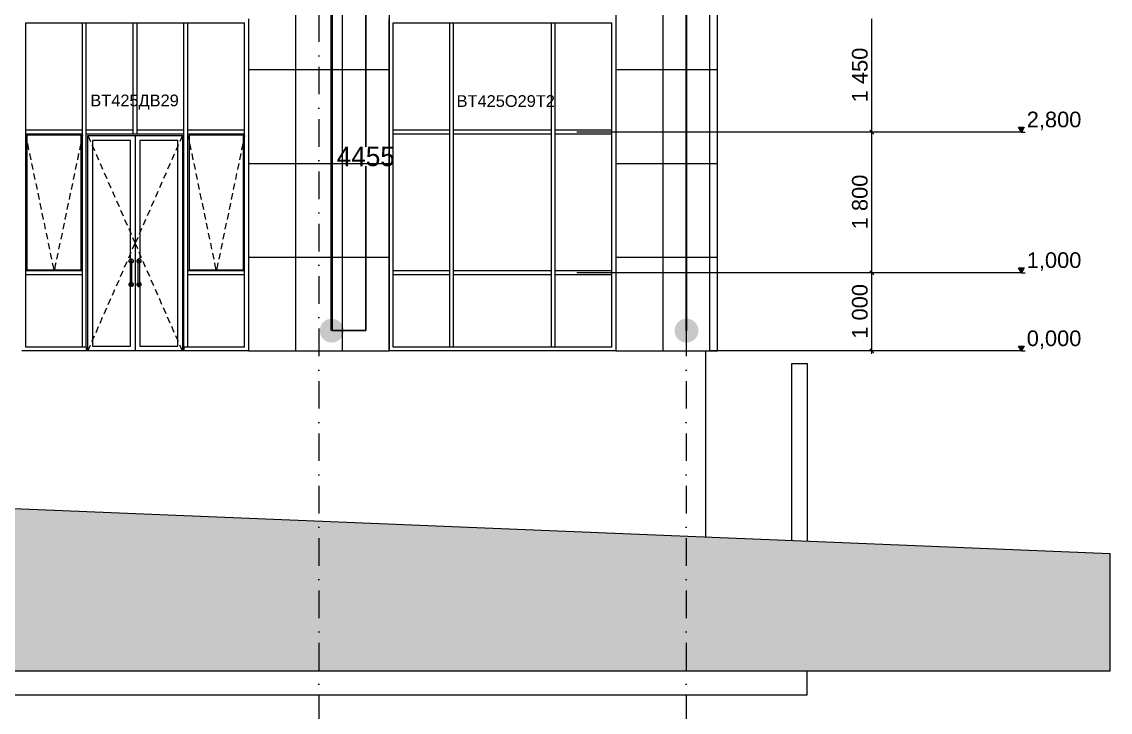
# Model space of a CAD drawing. Header units: millimetres. Extents: x 1499747 to 4341325, y -28481 to 441852.
# Drawn here: x 2554829 to 2568754, y 280289 to 289125 of the extents above; entities that cross this region are included whole.
import ezdxf
from ezdxf.xclip import XClip

# ---------------------------------------------------------------- set-up
doc = ezdxf.new("R2010")
doc.units = ezdxf.units.MM
doc.header["$MEASUREMENT"] = 0
doc.header["$XCLIPFRAME"] = 0
doc.linetypes.add('Штрихпунктирная', pattern=[670.277762, 352.777767, -176.388884, 0, -141.111112])
for name, color, linetype, lineweight in [('1 Фасад_42_Витражные окна_Ном._пера__1_Ном._пера__7', 7, 'Continuous', 18), ('1 Фасад_42_Витражные окна_Ном._пера__20_Ном._пера__1', 1, 'Continuous', 18), ('1 Фасад_42_Витражные окна_Ном._пера__92_Ном._пера__233', 233, 'Continuous', 18), ('1 Фасад_42_Конструктив - Колонны_Ном._пера__8_Ном._пера__12', 12, 'Continuous', 18), ('1 Фасад_42_Конструктив - Перекрытия_Ном._пера__89_Ном._пера__111', 111, 'Continuous', 18), ('1 Фасад_42_Конструктив - Стены Несущие_Ном._пера__87_Ном._пера__251', 250, 'Continuous', 18), ('1 Фасад_42_Местность - Рельеф_Ном._пера__21_Ном._пера__7', 7, 'Continuous', 18), ('1 Фасад_42_Местность - Рельеф_Ном._пера__7', 7, 'Continuous', 18), ('1 Фасад_42_Отделка керамика_Ном._пера__1_Ном._пера__7', 7, 'Continuous', 18), ('1 Фасад_42_Размер - Общий_Ном._пера__1_Ном._пера__7', 7, 'Continuous', 18), ('1 Фасад_42_Сетка кладки_Ном._пера__62_Ном._пера__253', 252, 'Continuous', 18), ('1 Фасад_42_Элемент Модели - Оси_Ном._пера__2_Ном._пера__8', 8, 'Continuous', 18), ('FTP Cable', 130, 'Continuous', 30), ('Кабель 2x4mm', 200, 'Continuous', 30), ('Кабель 2х6 mm', 150, 'Continuous', 30)]:
    doc.layers.add(name, color=color, linetype=linetype, lineweight=lineweight)
doc.styles.add('СГЕНЕРИР_СТИЛЬ_2', font='arial.ttf')
doc.dimstyles.get("Standard").update_dxf_attribs({"dimtxt": 0.18, "dimasz": 0.18, "dimexe": 0.18, "dimexo": 0.0625, "dimgap": 0.09, "dimtad": 0, "dimtih": 1, "dimtoh": 1, "dimdec": 4, "dimzin": 0, "dimdsep": 46, "dimtxsty": 'Standard', "dimcen": 0.09, "dimadec": 0, "dimazin": 0, "dimtfac": 1, "dimtdec": 4, "dimtofl": 0, "dimtmove": 0, "dimatfit": 3, "dimfxl": 1, "dimtolj": 1, "dimtzin": 0, "dimarcsym": 0})

# ---------------------------------------------------------------- blocks, each defined once
blk = doc.blocks.new('Чертеж_5_42', base_point=(1557140, 9891))
at = {"layer": '1 Фасад_42_Местность - Рельеф_Ном._пера__7', "linetype": 'Continuous', "true_color": 0x939598}
blk.add_hatch(color=252, dxfattribs=at).paths.add_polyline_path([(1502340, 9783), (1502340, 5791), (1562566, 5791), (1562566, 7297)])
at = {"layer": '1 Фасад_42_Размер - Общий_Ном._пера__1_Ном._пера__7', "linetype": 'Continuous', "true_color": 0x939598}
for points in [[(1561430, 12691), (1561466, 12754), (1561393, 12754)], [(1561430, 10891), (1561466, 10954), (1561393, 10954)], [(1561430, 9891), (1561466, 9954), (1561393, 9954)]]:
    blk.add_hatch(color=252, dxfattribs=at).paths.add_polyline_path(points)
at = {"layer": '1 Фасад_42_Витражные окна_Ном._пера__1_Ном._пера__7', "color": 252, "linetype": 'Continuous', "true_color": 0x939598}
for p, q in [((1548690, 14091), (1549365, 14091)), ((1548690, 13191), (1548690, 14091)), ((1549365, 14091), (1549415, 14091)), ((1549415, 13191), (1549415, 14091)), ((1549415, 14091), (1549440, 14091)), ((1549440, 14091), (1549465, 14091)), ((1549465, 14091), (1550065, 14091)), ((1549465, 13191), (1549465, 14091)), ((1550065, 14091), (1550090, 14091)), ((1550065, 13191), (1550065, 14091)), ((1550090, 14091), (1550115, 14091)), ((1550115, 13191), (1550115, 14091)), ((1550115, 14091), (1550715, 14091)), ((1550715, 13191), (1550715, 14091)), ((1550715, 14091), (1550740, 14091)), ((1550740, 14091), (1550765, 14091)), ((1550765, 14091), (1550815, 14091)), ((1550765, 13191), (1550765, 14091)), ((1550815, 14091), (1551490, 14091)), ((1551490, 13191), (1551490, 14091)), ((1553390, 13191), (1553390, 14091)), ((1553390, 14091), (1554115, 14091)), ((1554115, 13191), (1554115, 14091)), ((1554115, 14091), (1554140, 14091)), ((1554140, 14091), (1554165, 14091)), ((1554165, 14091), (1554790, 14091)), ((1554165, 13191), (1554165, 14091)), ((1554790, 14091), (1555415, 14091)), ((1555415, 13191), (1555415, 14091)), ((1555415, 14091), (1555440, 14091)), ((1555440, 14091), (1555465, 14091)), ((1555465, 14091), (1556190, 14091)), ((1555465, 13191), (1555465, 14091)), ((1556190, 13191), (1556190, 14091)), ((1548690, 12716), (1548690, 13191)), ((1549415, 12716), (1549415, 13191)), ((1549465, 12716), (1549465, 13191)), ((1550065, 12716), (1550065, 13191)), ((1550115, 12666), (1550115, 13191)), ((1550715, 12716), (1550715, 13191)), ((1550765, 12716), (1550765, 13191)), ((1551490, 12716), (1551490, 13191)), ((1553390, 12691), (1553390, 13191)), ((1554115, 12716), (1554115, 13191)), ((1554165, 12716), (1554165, 13191)), ((1555415, 12716), (1555415, 13191)), ((1555465, 12716), (1555465, 13191)), ((1556190, 12691), (1556190, 13191)), ((1548690, 12691), (1548690, 12716)), ((1549365, 12716), (1548690, 12716)), ((1548690, 12666), (1548690, 12691)), ((1549415, 12716), (1549365, 12716)), ((1549415, 12691), (1549415, 12716)), ((1549415, 12666), (1549415, 12691)), ((1549465, 12691), (1549465, 12716)), ((1550065, 12716), (1549465, 12716)), ((1549465, 12291), (1549465, 12691)), ((1550065, 12666), (1550065, 12716)), ((1550715, 12716), (1550115, 12716)), ((1550715, 12691), (1550715, 12716)), ((1550715, 12291), (1550715, 12691)), ((1550765, 12691), (1550765, 12716)), ((1550815, 12716), (1550765, 12716)), ((1550765, 12666), (1550765, 12691)), ((1551490, 12716), (1550815, 12716)), ((1551490, 12691), (1551490, 12716)), ((1551490, 12666), (1551490, 12691)), ((1554115, 12716), (1553390, 12716)), ((1553390, 12291), (1553390, 12691)), ((1554115, 12691), (1554115, 12716)), ((1554115, 12666), (1554115, 12691)), ((1554165, 12691), (1554165, 12716)), ((1554790, 12716), (1554165, 12716)), ((1554165, 12666), (1554165, 12691)), ((1555415, 12716), (1554790, 12716)), ((1555415, 12691), (1555415, 12716)), ((1555415, 12666), (1555415, 12691)), ((1555465, 12691), (1555465, 12716)), ((1556190, 12716), (1555465, 12716)), ((1555465, 12666), (1555465, 12691)), ((1556190, 12291), (1556190, 12691)), ((1549365, 12666), (1548690, 12666)), ((1548690, 12291), (1548690, 12666)), ((1549400, 12651), (1548705, 12651)), ((1548705, 12651), (1548705, 10931)), ((1549415, 12666), (1549365, 12666)), ((1549400, 10931), (1549400, 12651)), ((1549415, 12291), (1549415, 12666)), ((1550065, 12666), (1549465, 12666)), ((1549485, 9891), (1549485, 12646)), ((1549485, 12646), (1550090, 12646)), ((1549545, 12586), (1549545, 9951)), ((1550030, 12586), (1549545, 12586)), ((1550030, 11066), (1550030, 12586)), ((1550115, 12666), (1550065, 12666)), ((1550090, 12646), (1550090, 9891)), ((1550090, 12646), (1550695, 12646)), ((1550715, 12666), (1550115, 12666)), ((1550635, 12586), (1550150, 12586)), ((1550150, 12586), (1550150, 11066)), ((1550635, 9951), (1550635, 12586)), ((1550695, 12646), (1550695, 9891)), ((1550815, 12666), (1550765, 12666)), ((1550765, 12291), (1550765, 12666)), ((1551475, 12651), (1550780, 12651)), ((1550780, 12651), (1550780, 10931)), ((1551490, 12666), (1550815, 12666)), ((1551475, 10931), (1551475, 12651)), ((1551490, 12291), (1551490, 12666)), ((1554115, 12666), (1553390, 12666)), ((1554115, 12291), (1554115, 12666)), ((1554165, 12291), (1554165, 12666)), ((1554790, 12666), (1554165, 12666)), ((1555415, 12666), (1554790, 12666)), ((1555415, 12291), (1555415, 12666)), ((1555465, 12291), (1555465, 12666)), ((1556190, 12666), (1555465, 12666)), ((1548690, 10916), (1548690, 12291)), ((1549415, 10891), (1549415, 12291)), ((1549465, 10891), (1549465, 12291)), ((1550715, 10891), (1550715, 12291)), ((1550765, 10916), (1550765, 12291)), ((1551490, 10916), (1551490, 12291)), ((1553390, 10891), (1553390, 12291)), ((1554115, 10916), (1554115, 12291)), ((1554165, 10916), (1554165, 12291)), ((1555415, 10916), (1555415, 12291)), ((1555465, 10916), (1555465, 12291)), ((1556190, 10891), (1556190, 12291)), ((1550013, 11041), (1550014, 11046)), ((1550014, 11037), (1550013, 11041)), ((1550014, 11046), (1550015, 11051)), ((1550015, 11032), (1550014, 11037)), ((1550015, 11051), (1550017, 11055)), ((1550017, 11028), (1550015, 11032)), ((1550017, 11055), (1550020, 11059)), ((1550020, 11024), (1550017, 11028)), ((1550020, 11059), (1550023, 11062)), ((1550023, 11021), (1550020, 11024)), ((1550023, 11062), (1550027, 11065)), ((1550027, 11018), (1550023, 11021)), ((1550027, 11065), (1550031, 11067)), ((1550030, 11016), (1550027, 11018)), ((1550031, 11043), (1550030, 11041)), ((1550030, 11026), (1550030, 11041)), ((1550030, 10756), (1550030, 11026)), ((1550031, 11067), (1550036, 11068)), ((1550032, 11046), (1550031, 11045)), ((1550031, 11045), (1550031, 11043)), ((1550032, 11028), (1550031, 11028)), ((1550033, 11048), (1550032, 11046)), ((1550033, 11029), (1550032, 11028)), ((1550034, 11049), (1550033, 11048)), ((1550034, 11029), (1550033, 11029)), ((1550035, 11050), (1550034, 11049)), ((1550035, 11030), (1550034, 11029)), ((1550037, 11051), (1550035, 11050)), ((1550037, 11030), (1550035, 11030)), ((1550036, 11068), (1550040, 11068)), ((1550039, 11051), (1550037, 11051)), ((1550039, 11030), (1550037, 11030)), ((1550040, 11051), (1550039, 11051)), ((1550040, 11030), (1550039, 11030)), ((1550040, 11068), (1550045, 11068)), ((1550042, 11051), (1550040, 11051)), ((1550042, 11030), (1550040, 11030)), ((1550044, 11051), (1550042, 11051)), ((1550044, 11030), (1550042, 11030)), ((1550045, 11050), (1550044, 11051)), ((1550045, 11030), (1550044, 11030)), ((1550045, 11068), (1550050, 11067)), ((1550047, 11049), (1550045, 11050)), ((1550047, 11029), (1550045, 11030)), ((1550048, 11048), (1550047, 11049)), ((1550048, 11029), (1550047, 11029)), ((1550049, 11046), (1550048, 11048)), ((1550049, 11028), (1550048, 11029)), ((1550050, 11045), (1550049, 11046)), ((1550050, 11028), (1550049, 11028)), ((1550050, 11067), (1550054, 11065)), ((1550050, 11043), (1550050, 11045)), ((1550050, 11041), (1550050, 11043)), ((1550050, 11026), (1550050, 11041)), ((1550050, 10756), (1550050, 11026)), ((1550054, 11018), (1550050, 11016)), ((1550054, 11065), (1550058, 11062)), ((1550058, 11021), (1550054, 11018)), ((1550058, 11062), (1550061, 11059)), ((1550061, 11024), (1550058, 11021)), ((1550061, 11059), (1550064, 11055)), ((1550064, 11028), (1550061, 11024)), ((1550064, 11055), (1550066, 11051)), ((1550066, 11032), (1550064, 11028)), ((1550066, 11051), (1550067, 11046)), ((1550067, 11037), (1550066, 11032)), ((1550067, 11046), (1550067, 11041)), ((1550067, 11041), (1550067, 11037)), ((1550114, 11046), (1550113, 11041)), ((1550113, 11041), (1550114, 11037)), ((1550115, 11051), (1550114, 11046)), ((1550114, 11037), (1550115, 11032)), ((1550117, 11055), (1550115, 11051)), ((1550115, 11032), (1550117, 11028)), ((1550120, 11059), (1550117, 11055)), ((1550117, 11028), (1550120, 11024)), ((1550123, 11062), (1550120, 11059)), ((1550120, 11024), (1550123, 11021)), ((1550127, 11065), (1550123, 11062)), ((1550123, 11021), (1550127, 11018)), ((1550131, 11067), (1550127, 11065)), ((1550127, 11018), (1550130, 11016)), ((1550130, 11041), (1550131, 11043)), ((1550130, 11026), (1550130, 11041)), ((1550130, 10756), (1550130, 11026)), ((1550136, 11068), (1550131, 11067)), ((1550131, 11045), (1550132, 11046)), ((1550131, 11043), (1550131, 11045)), ((1550131, 11028), (1550132, 11028)), ((1550132, 11046), (1550133, 11048)), ((1550132, 11028), (1550133, 11029)), ((1550133, 11048), (1550134, 11049)), ((1550133, 11029), (1550134, 11029)), ((1550134, 11049), (1550135, 11050)), ((1550134, 11029), (1550135, 11030)), ((1550135, 11050), (1550137, 11051)), ((1550135, 11030), (1550137, 11030)), ((1550140, 11068), (1550136, 11068)), ((1550137, 11051), (1550139, 11051)), ((1550137, 11030), (1550139, 11030)), ((1550139, 11051), (1550140, 11051)), ((1550139, 11030), (1550140, 11030)), ((1550145, 11068), (1550140, 11068)), ((1550140, 11051), (1550142, 11051)), ((1550140, 11030), (1550142, 11030)), ((1550142, 11051), (1550144, 11051)), ((1550142, 11030), (1550144, 11030)), ((1550144, 11051), (1550145, 11050)), ((1550144, 11030), (1550145, 11030)), ((1550150, 11067), (1550145, 11068)), ((1550145, 11050), (1550147, 11049)), ((1550145, 11030), (1550147, 11029)), ((1550147, 11049), (1550148, 11048)), ((1550147, 11029), (1550148, 11029)), ((1550148, 11048), (1550149, 11046)), ((1550148, 11029), (1550149, 11028)), ((1550149, 11046), (1550150, 11045)), ((1550149, 11028), (1550150, 11028)), ((1550154, 11065), (1550150, 11067)), ((1550150, 11045), (1550150, 11043)), ((1550150, 11043), (1550150, 11041)), ((1550150, 11026), (1550150, 11041)), ((1550150, 10756), (1550150, 11026)), ((1550150, 11016), (1550154, 11018)), ((1550158, 11062), (1550154, 11065)), ((1550154, 11018), (1550158, 11021)), ((1550161, 11059), (1550158, 11062)), ((1550158, 11021), (1550161, 11024)), ((1550164, 11055), (1550161, 11059)), ((1550161, 11024), (1550164, 11028)), ((1550166, 11051), (1550164, 11055)), ((1550164, 11028), (1550166, 11032)), ((1550167, 11046), (1550166, 11051)), ((1550166, 11032), (1550167, 11037)), ((1550167, 11041), (1550167, 11046)), ((1550167, 11037), (1550167, 11041)), ((1548690, 10891), (1548690, 10916)), ((1549365, 10916), (1548690, 10916)), ((1548690, 10866), (1548690, 10891)), ((1548690, 9941), (1548690, 10866)), ((1549365, 10866), (1548690, 10866)), ((1548705, 10931), (1549400, 10931)), ((1549415, 10916), (1549365, 10916)), ((1549415, 10866), (1549365, 10866)), ((1549415, 9941), (1549415, 10891)), ((1549465, 9941), (1549465, 10891)), ((1550715, 9941), (1550715, 10891)), ((1550765, 10891), (1550765, 10916)), ((1550815, 10916), (1550765, 10916)), ((1550765, 9941), (1550765, 10891)), ((1550815, 10866), (1550765, 10866)), ((1550780, 10931), (1551475, 10931)), ((1551490, 10916), (1550815, 10916)), ((1551490, 10866), (1550815, 10866)), ((1551490, 10891), (1551490, 10916)), ((1551490, 10866), (1551490, 10891)), ((1551490, 9941), (1551490, 10866)), ((1554115, 10916), (1553390, 10916)), ((1553390, 9941), (1553390, 10891)), ((1554115, 10866), (1553390, 10866)), ((1554115, 10891), (1554115, 10916)), ((1554115, 10866), (1554115, 10891)), ((1554115, 9941), (1554115, 10866)), ((1554165, 10891), (1554165, 10916)), ((1554790, 10916), (1554165, 10916)), ((1554165, 10866), (1554165, 10891)), ((1554165, 9941), (1554165, 10866)), ((1554790, 10866), (1554165, 10866)), ((1555415, 10916), (1554790, 10916)), ((1555415, 10866), (1554790, 10866)), ((1555415, 10891), (1555415, 10916)), ((1555415, 10866), (1555415, 10891)), ((1555415, 9941), (1555415, 10866)), ((1555465, 10891), (1555465, 10916)), ((1556190, 10916), (1555465, 10916)), ((1555465, 10866), (1555465, 10891)), ((1555465, 9941), (1555465, 10866)), ((1556190, 10866), (1555465, 10866)), ((1556190, 9941), (1556190, 10891)), ((1550013, 10741), (1550014, 10746)), ((1550014, 10737), (1550013, 10741)), ((1550014, 10746), (1550015, 10751)), ((1550015, 10732), (1550014, 10737)), ((1550015, 10751), (1550017, 10755)), ((1550017, 10728), (1550015, 10732)), ((1550017, 10755), (1550020, 10759)), ((1550020, 10724), (1550017, 10728)), ((1550020, 10759), (1550023, 10762)), ((1550023, 10721), (1550020, 10724)), ((1550023, 10762), (1550027, 10765)), ((1550027, 10765), (1550030, 10766)), ((1550030, 10741), (1550030, 10756)), ((1550031, 10740), (1550030, 10741)), ((1550032, 10754), (1550031, 10755)), ((1550031, 10738), (1550031, 10740)), ((1550032, 10736), (1550031, 10738)), ((1550033, 10754), (1550032, 10754)), ((1550033, 10735), (1550032, 10736)), ((1550034, 10753), (1550033, 10754)), ((1550034, 10734), (1550033, 10735)), ((1550035, 10753), (1550034, 10753)), ((1550035, 10733), (1550034, 10734)), ((1550037, 10752), (1550035, 10753)), ((1550037, 10732), (1550035, 10733)), ((1550039, 10752), (1550037, 10752)), ((1550039, 10731), (1550037, 10732)), ((1550040, 10752), (1550039, 10752)), ((1550040, 10731), (1550039, 10731)), ((1550042, 10752), (1550040, 10752)), ((1550042, 10731), (1550040, 10731)), ((1550044, 10752), (1550042, 10752)), ((1550044, 10732), (1550042, 10731)), ((1550045, 10753), (1550044, 10752)), ((1550045, 10733), (1550044, 10732)), ((1550047, 10753), (1550045, 10753)), ((1550047, 10734), (1550045, 10733)), ((1550048, 10754), (1550047, 10753)), ((1550048, 10735), (1550047, 10734)), ((1550049, 10754), (1550048, 10754)), ((1550049, 10736), (1550048, 10735)), ((1550050, 10755), (1550049, 10754)), ((1550050, 10738), (1550049, 10736)), ((1550050, 10766), (1550054, 10765)), ((1550050, 10741), (1550050, 10756)), ((1550050, 10741), (1550050, 10740)), ((1550050, 10740), (1550050, 10738)), ((1550054, 10765), (1550058, 10762)), ((1550058, 10762), (1550061, 10759)), ((1550061, 10724), (1550058, 10721)), ((1550061, 10759), (1550064, 10755)), ((1550064, 10728), (1550061, 10724)), ((1550064, 10755), (1550066, 10751)), ((1550066, 10732), (1550064, 10728)), ((1550066, 10751), (1550067, 10746)), ((1550067, 10737), (1550066, 10732)), ((1550067, 10746), (1550067, 10741)), ((1550067, 10741), (1550067, 10737)), ((1550114, 10746), (1550113, 10741)), ((1550113, 10741), (1550114, 10737)), ((1550115, 10751), (1550114, 10746)), ((1550114, 10737), (1550115, 10732)), ((1550117, 10755), (1550115, 10751)), ((1550115, 10732), (1550117, 10728)), ((1550120, 10759), (1550117, 10755)), ((1550117, 10728), (1550120, 10724)), ((1550123, 10762), (1550120, 10759)), ((1550120, 10724), (1550123, 10721)), ((1550127, 10765), (1550123, 10762)), ((1550130, 10766), (1550127, 10765)), ((1550130, 10741), (1550130, 10756)), ((1550130, 10741), (1550131, 10740)), ((1550131, 10755), (1550132, 10754)), ((1550131, 10740), (1550131, 10738)), ((1550131, 10738), (1550132, 10736)), ((1550132, 10754), (1550133, 10754)), ((1550132, 10736), (1550133, 10735)), ((1550133, 10754), (1550134, 10753)), ((1550133, 10735), (1550134, 10734)), ((1550134, 10753), (1550135, 10753)), ((1550134, 10734), (1550135, 10733)), ((1550135, 10753), (1550137, 10752)), ((1550135, 10733), (1550137, 10732)), ((1550137, 10752), (1550139, 10752)), ((1550137, 10732), (1550139, 10731)), ((1550139, 10752), (1550140, 10752)), ((1550139, 10731), (1550140, 10731)), ((1550140, 10752), (1550142, 10752)), ((1550140, 10731), (1550142, 10731)), ((1550142, 10752), (1550144, 10752)), ((1550142, 10731), (1550144, 10732)), ((1550144, 10752), (1550145, 10753)), ((1550144, 10732), (1550145, 10733)), ((1550145, 10753), (1550147, 10753)), ((1550145, 10733), (1550147, 10734)), ((1550147, 10753), (1550148, 10754)), ((1550147, 10734), (1550148, 10735)), ((1550148, 10754), (1550149, 10754)), ((1550148, 10735), (1550149, 10736)), ((1550149, 10754), (1550150, 10755)), ((1550149, 10736), (1550150, 10738)), ((1550154, 10765), (1550150, 10766)), ((1550150, 10741), (1550150, 10756)), ((1550150, 10740), (1550150, 10741)), ((1550150, 10738), (1550150, 10740)), ((1550158, 10762), (1550154, 10765)), ((1550161, 10759), (1550158, 10762)), ((1550158, 10721), (1550161, 10724)), ((1550164, 10755), (1550161, 10759)), ((1550161, 10724), (1550164, 10728)), ((1550166, 10751), (1550164, 10755)), ((1550164, 10728), (1550166, 10732)), ((1550167, 10746), (1550166, 10751)), ((1550166, 10732), (1550167, 10737)), ((1550167, 10741), (1550167, 10746)), ((1550167, 10737), (1550167, 10741)), ((1550027, 10718), (1550023, 10721)), ((1550031, 10716), (1550027, 10718)), ((1550030, 9951), (1550030, 10716)), ((1550036, 10715), (1550031, 10716)), ((1550040, 10714), (1550036, 10715)), ((1550045, 10715), (1550040, 10714)), ((1550050, 10716), (1550045, 10715)), ((1550054, 10718), (1550050, 10716)), ((1550058, 10721), (1550054, 10718)), ((1550123, 10721), (1550127, 10718)), ((1550127, 10718), (1550131, 10716)), ((1550131, 10716), (1550136, 10715)), ((1550136, 10715), (1550140, 10714)), ((1550140, 10714), (1550145, 10715)), ((1550145, 10715), (1550150, 10716)), ((1550150, 10716), (1550154, 10718)), ((1550150, 10716), (1550150, 9951)), ((1550154, 10718), (1550158, 10721)), ((1549365, 9891), (1548640, 9891)), ((1549365, 9941), (1548690, 9941)), ((1549415, 9941), (1549365, 9941)), ((1549465, 9891), (1549365, 9891)), ((1549465, 9941), (1549415, 9941)), ((1549465, 9941), (1549465, 9891)), ((1549485, 9891), (1549465, 9891)), ((1550090, 9891), (1549485, 9891)), ((1549545, 9951), (1550030, 9951)), ((1550695, 9891), (1550090, 9891)), ((1550150, 9951), (1550635, 9951)), ((1550715, 9891), (1550695, 9891)), ((1550715, 9941), (1550715, 9891)), ((1550765, 9941), (1550715, 9941)), ((1550815, 9891), (1550715, 9891)), ((1550815, 9941), (1550765, 9941)), ((1551490, 9941), (1550815, 9941)), ((1551540, 9891), (1550815, 9891)), ((1554140, 9891), (1553340, 9891)), ((1554115, 9941), (1553390, 9941)), ((1554140, 9941), (1554115, 9941)), ((1554165, 9941), (1554140, 9941)), ((1554790, 9891), (1554140, 9891)), ((1554790, 9941), (1554165, 9941)), ((1555440, 9941), (1554790, 9941)), ((1555440, 9891), (1554790, 9891)), ((1556190, 9941), (1555440, 9941)), ((1556240, 9891), (1555440, 9891))]:
    blk.add_line(p, q, dxfattribs=at)
at = {"layer": '1 Фасад_42_Витражные окна_Ном._пера__92_Ном._пера__233', "color": 252, "linetype": 'Continuous', "true_color": 0x939598}
for p, q in [((1548690, 12647), (1548702, 12593)), ((1548712, 12544), (1548728, 12466)), ((1549394, 12544), (1549378, 12466)), ((1549415, 12647), (1549404, 12593)), ((1549485, 12646), (1549518, 12573)), ((1550695, 12646), (1550663, 12573)), ((1550765, 12647), (1550777, 12593)), ((1550787, 12544), (1550803, 12466)), ((1551469, 12544), (1551453, 12466)), ((1551490, 12647), (1551479, 12593)), ((1548739, 12417), (1548755, 12338)), ((1549367, 12417), (1549351, 12338)), ((1549538, 12527), (1549545, 12510)), ((1549545, 12510), (1549570, 12454)), ((1549590, 12408), (1549622, 12335)), ((1550591, 12408), (1550559, 12335)), ((1550635, 12510), (1550611, 12454)), ((1550643, 12527), (1550635, 12510)), ((1550814, 12417), (1550830, 12338)), ((1551442, 12417), (1551426, 12338)), ((1548765, 12290), (1548782, 12211)), ((1549341, 12290), (1549324, 12211)), ((1549642, 12289), (1549674, 12216)), ((1550539, 12289), (1550506, 12216)), ((1550840, 12290), (1550857, 12211)), ((1551416, 12290), (1551399, 12211)), ((1548792, 12162), (1548808, 12084)), ((1549314, 12162), (1549298, 12084)), ((1549695, 12170), (1549727, 12097)), ((1550486, 12170), (1550454, 12097)), ((1550867, 12162), (1550883, 12084)), ((1551389, 12162), (1551373, 12084)), ((1548818, 12035), (1548835, 11957)), ((1549288, 12035), (1549271, 11957)), ((1549747, 12051), (1549779, 11978)), ((1550434, 12051), (1550402, 11978)), ((1550893, 12035), (1550910, 11957)), ((1551363, 12035), (1551346, 11957)), ((1548845, 11908), (1548861, 11829)), ((1549261, 11908), (1549245, 11829)), ((1549799, 11932), (1549831, 11859)), ((1550382, 11932), (1550350, 11859)), ((1550920, 11908), (1550936, 11829)), ((1551336, 11908), (1551320, 11829)), ((1548871, 11780), (1548888, 11702)), ((1549234, 11780), (1549218, 11702)), ((1549851, 11813), (1549884, 11740)), ((1550330, 11813), (1550297, 11740)), ((1550946, 11780), (1550963, 11702)), ((1551309, 11780), (1551293, 11702)), ((1548898, 11653), (1548914, 11575)), ((1549208, 11653), (1549192, 11575)), ((1549904, 11694), (1549936, 11621)), ((1549956, 11575), (1549988, 11502)), ((1550225, 11575), (1550193, 11502)), ((1550277, 11694), (1550245, 11621)), ((1550973, 11653), (1550989, 11575)), ((1551283, 11653), (1551267, 11575)), ((1548925, 11526), (1548941, 11448)), ((1549181, 11526), (1549165, 11448)), ((1550008, 11456), (1550030, 11405)), ((1550173, 11456), (1550150, 11405)), ((1551000, 11526), (1551016, 11448)), ((1551256, 11526), (1551240, 11448)), ((1548951, 11399), (1548968, 11320)), ((1549155, 11399), (1549138, 11320)), ((1550030, 11405), (1550040, 11383)), ((1550058, 11342), (1550090, 11269)), ((1550123, 11342), (1550090, 11269)), ((1550150, 11405), (1550141, 11383)), ((1551026, 11399), (1551043, 11320)), ((1551230, 11399), (1551213, 11320)), ((1548978, 11271), (1548994, 11193)), ((1549004, 11144), (1549021, 11066)), ((1549102, 11144), (1549085, 11066)), ((1549128, 11271), (1549112, 11193)), ((1550030, 11132), (1550040, 11155)), ((1550058, 11196), (1550090, 11269)), ((1550123, 11196), (1550090, 11269)), ((1550150, 11132), (1550141, 11155)), ((1551053, 11271), (1551069, 11193)), ((1551079, 11144), (1551096, 11066)), ((1551177, 11144), (1551160, 11066)), ((1551203, 11271), (1551187, 11193)), ((1549031, 11017), (1549037, 10990)), ((1549075, 11017), (1549069, 10990)), ((1549956, 10963), (1549988, 11036)), ((1550008, 11082), (1550030, 11132)), ((1550173, 11082), (1550150, 11132)), ((1550225, 10963), (1550193, 11036)), ((1551106, 11017), (1551112, 10990)), ((1551150, 11017), (1551144, 10990)), ((1549037, 10990), (1549049, 10931)), ((1549049, 10931), (1549052, 10916)), ((1549057, 10931), (1549054, 10916)), ((1549069, 10990), (1549057, 10931)), ((1549904, 10843), (1549936, 10917)), ((1550277, 10843), (1550245, 10917)), ((1551112, 10990), (1551124, 10931)), ((1551124, 10931), (1551127, 10916)), ((1551132, 10931), (1551129, 10916)), ((1551144, 10990), (1551132, 10931)), ((1549851, 10724), (1549884, 10798)), ((1550330, 10724), (1550297, 10798)), ((1549799, 10605), (1549831, 10679)), ((1550382, 10605), (1550350, 10679)), ((1549747, 10486), (1549779, 10560)), ((1550434, 10486), (1550402, 10560)), ((1549642, 10248), (1549674, 10322)), ((1549695, 10367), (1549727, 10441)), ((1550486, 10367), (1550454, 10441)), ((1550539, 10248), (1550506, 10322)), ((1549590, 10129), (1549622, 10203)), ((1550591, 10129), (1550559, 10203)), ((1549538, 10010), (1549545, 10028)), ((1549545, 10028), (1549570, 10084)), ((1550635, 10028), (1550611, 10084)), ((1550643, 10010), (1550635, 10028)), ((1549485, 9891), (1549518, 9965)), ((1550695, 9891), (1550663, 9965))]:
    blk.add_line(p, q, dxfattribs=at)
at = {"layer": '1 Фасад_42_Конструктив - Колонны_Ном._пера__8_Ном._пера__12', "color": 252, "linetype": 'Continuous', "true_color": 0x939598}
blk.add_line((1557390, 7510), (1557390, 9891), dxfattribs=at)
at = {"layer": '1 Фасад_42_Конструктив - Перекрытия_Ном._пера__89_Ном._пера__111', "linetype": 'Continuous'}
for p, q in [((1558690, 5491), (1558690, 5791)), ((1523990, 5491), (1558690, 5491))]:
    blk.add_line(p, q, dxfattribs=at)
at = {"layer": '1 Фасад_42_Конструктив - Стены Несущие_Ном._пера__87_Ном._пера__251', "color": 252, "linetype": 'Continuous', "true_color": 0x939598}
for p, q in [((1558490, 9731), (1558690, 9731)), ((1558490, 7465), (1558490, 9731)), ((1558690, 9731), (1558690, 7457))]:
    blk.add_line(p, q, dxfattribs=at)
at = {"layer": '1 Фасад_42_Местность - Рельеф_Ном._пера__21_Ном._пера__7', "color": 252, "linetype": 'Continuous', "true_color": 0x939598}
for p, q in [((1502340, 9783), (1562566, 7297)), ((1562566, 5791), (1562566, 7297)), ((1562566, 5791), (1502340, 5791))]:
    blk.add_line(p, q, dxfattribs=at)
at = {"layer": '1 Фасад_42_Отделка керамика_Ном._пера__1_Ном._пера__7', "color": 252, "linetype": 'Continuous', "true_color": 0x939598}
for p, q in [((1557540, 9891), (1557540, 19591)), ((1551540, 14141), (1551540, 9891)), ((1553340, 9891), (1553340, 14141)), ((1556240, 14141), (1556240, 9891)), ((1551540, 9891), (1553340, 9891)), ((1556240, 9891), (1557540, 9891))]:
    blk.add_line(p, q, dxfattribs=at)
at = {"layer": '1 Фасад_42_Размер - Общий_Ном._пера__1_Ном._пера__7', "color": 252, "linetype": 'Continuous', "true_color": 0x939598}
for p, q in [((1559515, 12691), (1559515, 14141)), ((1559562, 12691), (1555740, 12691)), ((1561430, 12691), (1556540, 12691)), ((1559490, 12716), (1559540, 12666)), ((1559490, 12716), (1559540, 12666)), ((1559515, 10891), (1559515, 12691)), ((1559515, 10891), (1559515, 12691)), ((1561430, 12691), (1561393, 12754)), ((1561393, 12754), (1561466, 12754)), ((1561466, 12754), (1561430, 12691)), ((1561430, 12691), (1561477, 12691)), ((1559562, 10891), (1555740, 10891)), ((1559562, 10891), (1555740, 10891)), ((1561430, 10891), (1556540, 10891)), ((1559490, 10916), (1559540, 10866)), ((1559490, 10916), (1559540, 10866)), ((1559515, 9891), (1559515, 10891)), ((1561430, 10891), (1561393, 10954)), ((1561393, 10954), (1561466, 10954)), ((1561466, 10954), (1561430, 10891)), ((1561430, 10891), (1561477, 10891)), ((1559562, 9891), (1557440, 9891)), ((1561430, 9891), (1557690, 9891)), ((1559490, 9916), (1559540, 9866)), ((1559515, 9854), (1559515, 9891)), ((1561430, 9891), (1561393, 9954)), ((1561393, 9954), (1561466, 9954)), ((1561466, 9954), (1561430, 9891)), ((1561430, 9891), (1561477, 9891))]:
    blk.add_line(p, q, dxfattribs=at)
at = {"layer": '1 Фасад_42_Сетка кладки_Ном._пера__62_Ном._пера__253', "color": 252, "linetype": 'Continuous', "true_color": 0x939598}
for p, q in [((1552140, 19541), (1552140, 9891)), ((1552740, 19591), (1552740, 9891)), ((1553340, 19591), (1553340, 9891)), ((1556240, 19591), (1556240, 9891)), ((1556840, 19591), (1556840, 9891)), ((1557440, 19591), (1557440, 9891)), ((1551540, 13491), (1553340, 13491)), ((1553340, 13491), (1553340, 13491)), ((1556240, 13491), (1557540, 13491)), ((1551540, 12291), (1553340, 12291)), ((1556240, 12291), (1557540, 12291)), ((1551540, 11091), (1553340, 11091)), ((1556240, 11091), (1557540, 11091))]:
    blk.add_line(p, q, dxfattribs=at)
at = {"layer": '1 Фасад_42_Элемент Модели - Оси_Ном._пера__2_Ном._пера__8', "linetype": 'Штрихпунктирная'}
for p, q in [((1552440, 18891), (1552440, 3891)), ((1557140, 18891), (1557140, 3891))]:
    blk.add_line(p, q, dxfattribs=at)
at = {"layer": '1 Фасад_42_Витражные окна_Ном._пера__20_Ном._пера__1', "color": 252, "linetype": 'Continuous', "true_color": 0x939598, "char_height": 150, "attachment_point": 4, "style": 'СГЕНЕРИР_СТИЛЬ_2'}
for s, insert in [('\\A1;{\\pql;\\fArial|b0|i0|c204|p0;\\W1.000000;ВТ425ДВ29}', (1549517, 13075)), ('\\A1;{\\pql;\\fArial|b0|i0|c204|p0;\\W1.000000;ВТ425О29Т2}', (1554203, 13088))]:
    blk.add_mtext(s, dxfattribs=dict(at, insert=insert))
at = {"layer": '1 Фасад_42_Размер - Общий_Ном._пера__1_Ном._пера__7', "color": 252, "linetype": 'Continuous', "true_color": 0x939598, "char_height": 200, "attachment_point": 7, "rotation": 90, "style": 'СГЕНЕРИР_СТИЛЬ_2'}
for s, insert in [('\\A1;{\\pql;\\fArial|b0|i0|c204|p0;\\W1.000000;1\xa0450}', (1559464, 13073)), ('\\A1;{\\pql;\\fArial|b0|i0|c204|p0;\\W1.000000;1\xa0800}', (1559464, 11448)), ('\\A1;{\\pql;\\fArial|b0|i0|c204|p0;\\W1.000000;1\xa0000}', (1559464, 10048))]:
    blk.add_mtext(s, dxfattribs=dict(at, insert=insert))
at = {"layer": '1 Фасад_42_Размер - Общий_Ном._пера__1_Ном._пера__7', "color": 252, "linetype": 'Continuous', "true_color": 0x939598, "char_height": 200, "attachment_point": 7, "style": 'СГЕНЕРИР_СТИЛЬ_2'}
for s, insert in [('\\A1;{\\pql;\\fArial|b0|i0|c204|p0;\\W1.000000;2,800}', (1561497, 12716)), ('\\A1;{\\pql;\\fArial|b0|i0|c204|p0;\\W1.000000;1,000}', (1561497, 10916)), ('\\A1;{\\pql;\\fArial|b0|i0|c204|p0;\\W1.000000;0,000}', (1561497, 9916))]:
    blk.add_mtext(s, dxfattribs=dict(at, insert=insert))
blk = doc.blocks.new('*D236')
at = {"layer": 'Defpoints', "color": 0, "lineweight": 30, "transparency": 16777216}
for p in [(2558795, 289627), (2558795, 285172), (2559230, 285172)]:
    blk.add_point(p, dxfattribs=at)
at = {"layer": 'FTP Cable', "color": 0, "lineweight": -2, "transparency": 16777216}
for p, q in [((2558795, 289627), (2559230, 289627)), ((2559230, 289627), (2559230, 287525)), ((2559230, 285172), (2559230, 287275)), ((2558795, 285172), (2559230, 285172))]:
    blk.add_line(p, q, dxfattribs=at)
at = {"layer": 'FTP Cable', "color": 0, "lineweight": 30, "transparency": 16777216}
for points in [[(2559230, 289627), (2559230, 289627), (2559230, 289627)], [(2559230, 285172), (2559230, 285172), (2559230, 285172)]]:
    blk.add_solid(points, dxfattribs=at)
at = {"layer": 'FTP Cable', "color": 0, "lineweight": 25, "transparency": 16777216, "insert": (2559230, 287400), "char_height": 250, "attachment_point": 5}
blk.add_mtext('\\A1;4455', dxfattribs=at)

msp = doc.modelspace()

# ---------------------------------------------------------------- block references
at = {"layer": 'Кабель 2х6 mm', "lineweight": 35}
ref = msp.add_blockref('Чертеж_5_42', (2563328.7, 284912.3), dxfattribs=at)
XClip(ref).set_block_clipping_path([(1496000, -1299.0576434789), (1580000, 60181.6414690267)])

# ---------------------------------------------------------------- next in the draw order: hatches: boundary and pattern name
at = {"layer": 'Кабель 2х6 mm', "lineweight": 30}
h = msp.add_hatch(color=4, dxfattribs=at)
h.dxf.hatch_style = 1
h.paths.add_polyline_path([(2558948.2, 285172, 1), (2558641.6, 285172, 1)])
h = msp.add_hatch(color=4, dxfattribs=at)
h.dxf.hatch_style = 1
h.paths.add_polyline_path([(2563485.9, 285172, 1), (2563179.3, 285172, 1)])

# ---------------------------------------------------------------- next in the draw order: linework, layer by layer
at = {"layer": 'Кабель 2x4mm', "color": 30, "lineweight": 30, "true_color": 0xf26722}
msp.add_lwpolyline([(2528302.3, 330362.2), (2528302.3, 289627.4), (2563328.7, 289627.4), (2563328.7, 285172)], dxfattribs=at)
at = {"layer": 'Кабель 2x4mm', "color": 30, "lineweight": 40, "true_color": 0xf26722}
msp.add_lwpolyline([(2558794.9, 285172), (2558794.9, 289627.4)], dxfattribs=at)

# ---------------------------------------------------------------- next in the draw order: dimensions: what is measured, and where the dimension line sits
at = {"layer": 'FTP Cable', "color": 18, "lineweight": 25, "true_color": 0x000000}
dim = msp.add_linear_dim(base=(2559229.7, 285172), p1=(2558794.9, 289627.4), p2=(2558794.9, 285172), angle=90, dimstyle='Standard', override={"dimtxt": 250, "dimdec": 0}, dxfattribs=at)
dim.commit()
dim.dimension.update_dxf_attribs({"geometry": '*D236', "text_midpoint": (2559229.7, 287399.7)})

doc.saveas('drawing.dxf')
